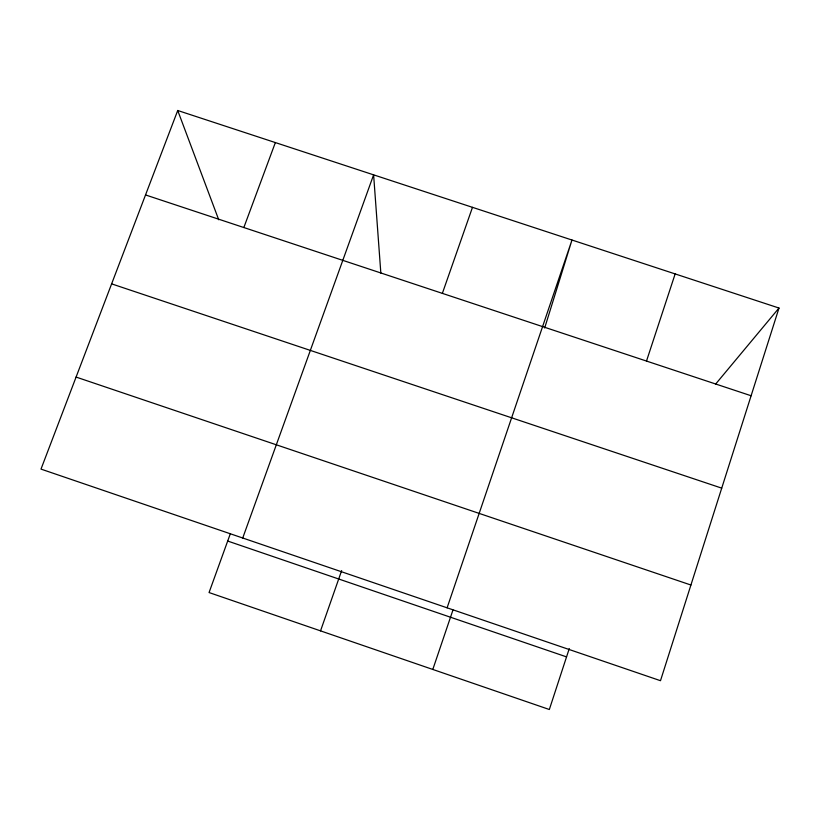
<?xml version="1.0" encoding="UTF-8"?>
<svg xmlns="http://www.w3.org/2000/svg" width="820" height="820" viewBox="0 0 820 820"><rect width="100%" height="100%" fill="white"/><g stroke="black" fill="none" stroke-linecap="round" stroke-linejoin="round"><path stroke-width="1.23" d="M544.675 327.979L571.981 240.024L447.105 607.815M779 308.043L660.489 680.702L41 469.101L177.725 110.495L779 308.043L715.593 384.129M569.285 648.538L549.338 709.505L209.059 592.553L230.276 533.881M646.498 361.056L675.147 273.921M432.806 669.458L452.978 609.957M320.538 630.867L341.653 570.576M442.369 293.365L472.484 207.337M242.73 538.002L373.612 174.855L380.839 273.121M243.847 227.529L275.356 142.567M145.529 194.934L751.11 395.752M111.623 283.863L721.723 488.146M76.086 377.067L690.922 585.019M227.693 541.046L566.548 656.892M177.725 110.495L218.725 219.78"/></g></svg>
